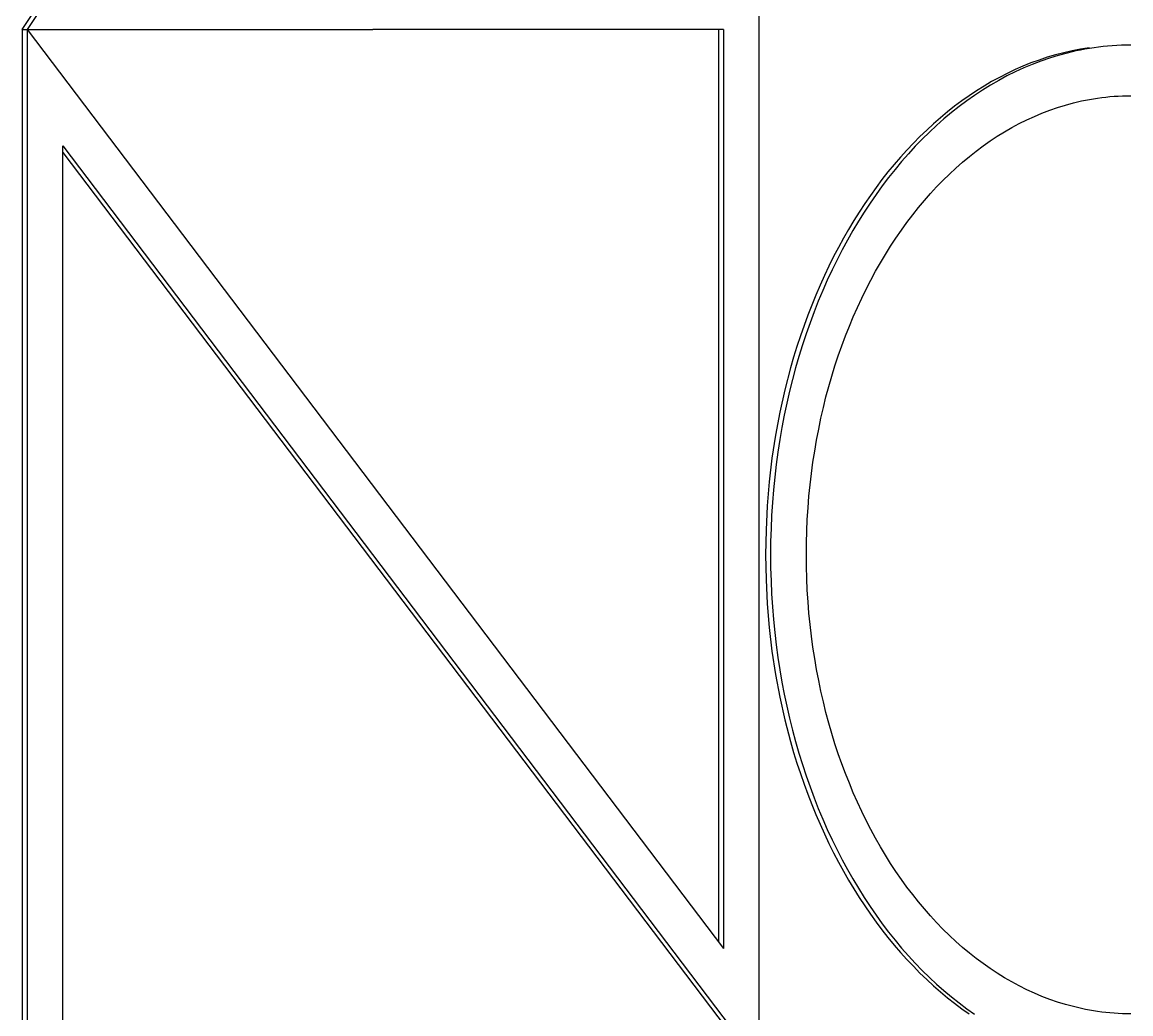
# Model space of a CAD drawing. Header units: millimetres. Extents: x -582 to 3448, y -204 to 2611.
# Drawn here: x 746.24 to 759.56, y 2020.33 to 2032.24 of the extents above; entities that cross this region are included whole.
import ezdxf

# ---------------------------------------------------------------- set-up
doc = ezdxf.new("R2010")
doc.units = ezdxf.units.MM
doc.header["$MEASUREMENT"] = 0
doc.layers.add('Utwórz2D linie widoczne', color=7, linetype='Continuous', true_color=0x000000)

msp = doc.modelspace()

# ---------------------------------------------------------------- linework, layer by layer
at = {"layer": 'Utwórz2D linie widoczne'}
for p, q in [((754.099, 2043.978), (746.297, 2032.151)), ((746.237, 2032.151), (748.926, 2036.227)), ((755.092, 2019.716), (755.092, 2032.328)), ((746.237, 2032.151), (746.236, 2019.716)), ((746.237, 2032.151), (746.297, 2032.151)), ((746.297, 2032.151), (746.296, 2019.716)), ((746.297, 2032.151), (754.664, 2021.109)), ((746.297, 2032.151), (750.45, 2032.151)), ((754.664, 2032.151), (750.45, 2032.151)), ((754.604, 2032.151), (754.604, 2021.189)), ((754.664, 2032.151), (754.664, 2021.109)), ((759.173, 2031.94), (759.118, 2031.932)), ((759.227, 2031.946), (759.173, 2031.94)), ((759.282, 2031.952), (759.227, 2031.946)), ((759.338, 2031.956), (759.282, 2031.952)), ((759.393, 2031.96), (759.338, 2031.956)), ((759.449, 2031.962), (759.393, 2031.96)), ((759.505, 2031.964), (759.449, 2031.962)), ((759.561, 2031.964), (759.505, 2031.964)), ((758.555, 2031.818), (758.457, 2031.785)), ((758.583, 2031.807), (758.478, 2031.771)), ((758.654, 2031.847), (758.555, 2031.818)), ((758.688, 2031.84), (758.583, 2031.807)), ((758.754, 2031.873), (758.654, 2031.847)), ((758.794, 2031.868), (758.688, 2031.84)), ((758.855, 2031.896), (758.754, 2031.873)), ((758.901, 2031.894), (758.794, 2031.868)), ((758.956, 2031.916), (758.855, 2031.896)), ((758.955, 2031.905), (758.901, 2031.894)), ((759.009, 2031.915), (758.955, 2031.905)), ((759.058, 2031.932), (758.956, 2031.916)), ((759.063, 2031.924), (759.009, 2031.915)), ((759.118, 2031.932), (759.063, 2031.924)), ((758.264, 2031.711), (758.169, 2031.669)), ((758.273, 2031.689), (758.172, 2031.642)), ((758.36, 2031.75), (758.264, 2031.711)), ((758.375, 2031.732), (758.273, 2031.689)), ((758.457, 2031.785), (758.36, 2031.75)), ((758.478, 2031.771), (758.375, 2031.732)), ((757.981, 2031.576), (757.888, 2031.526)), ((758.072, 2031.593), (757.973, 2031.539)), ((758.074, 2031.624), (757.981, 2031.576)), ((758.172, 2031.642), (758.072, 2031.593)), ((758.169, 2031.669), (758.074, 2031.624)), ((757.707, 2031.416), (757.617, 2031.356)), ((757.779, 2031.423), (757.683, 2031.36)), ((757.797, 2031.472), (757.707, 2031.416)), ((757.875, 2031.483), (757.779, 2031.423)), ((757.888, 2031.526), (757.797, 2031.472)), ((757.973, 2031.539), (757.875, 2031.483)), ((757.529, 2031.294), (757.442, 2031.229)), ((757.589, 2031.294), (757.497, 2031.225)), ((757.617, 2031.356), (757.529, 2031.294)), ((757.683, 2031.36), (757.589, 2031.294)), ((758.871, 2031.27), (758.967, 2031.293)), ((758.967, 2031.293), (759.015, 2031.303)), ((759.015, 2031.303), (759.064, 2031.312)), ((759.064, 2031.312), (759.113, 2031.32)), ((759.113, 2031.32), (759.162, 2031.328)), ((759.162, 2031.328), (759.211, 2031.334)), ((759.211, 2031.334), (759.261, 2031.34)), ((759.261, 2031.34), (759.31, 2031.345)), ((759.31, 2031.345), (759.36, 2031.349)), ((759.36, 2031.349), (759.41, 2031.352)), ((759.41, 2031.352), (759.46, 2031.354)), ((759.46, 2031.354), (759.511, 2031.356)), ((759.511, 2031.356), (759.561, 2031.356)), ((757.357, 2031.162), (757.272, 2031.092)), ((757.405, 2031.153), (757.315, 2031.078)), ((757.442, 2031.229), (757.357, 2031.162)), ((757.497, 2031.225), (757.405, 2031.153)), ((758.401, 2031.108), (758.493, 2031.147)), ((758.493, 2031.147), (758.586, 2031.182)), ((758.586, 2031.182), (758.68, 2031.215)), ((758.68, 2031.215), (758.775, 2031.244)), ((758.775, 2031.244), (758.871, 2031.27)), ((757.189, 2031.019), (757.107, 2030.944)), ((757.272, 2031.092), (757.189, 2031.019)), ((757.315, 2031.078), (757.227, 2030.999)), ((758.131, 2030.973), (758.22, 2031.021)), ((758.22, 2031.021), (758.31, 2031.066)), ((758.31, 2031.066), (758.401, 2031.108)), ((757.107, 2030.944), (757.026, 2030.866)), ((757.14, 2030.918), (757.054, 2030.834)), ((757.227, 2030.999), (757.14, 2030.918)), ((757.956, 2030.869), (758.043, 2030.923)), ((758.043, 2030.923), (758.131, 2030.973)), ((746.727, 2019.716), (746.727, 2030.753)), ((746.727, 2030.753), (755.092, 2019.716)), ((756.947, 2030.786), (756.868, 2030.703)), ((756.97, 2030.748), (756.887, 2030.658)), ((757.026, 2030.866), (756.947, 2030.786)), ((757.054, 2030.834), (756.97, 2030.748)), ((757.702, 2030.69), (757.785, 2030.753)), ((757.785, 2030.753), (757.87, 2030.812)), ((757.87, 2030.812), (757.956, 2030.869)), ((746.727, 2030.674), (755.032, 2019.716)), ((756.792, 2030.618), (756.716, 2030.531)), ((756.868, 2030.703), (756.792, 2030.618)), ((756.887, 2030.658), (756.806, 2030.566)), ((757.539, 2030.558), (757.62, 2030.625)), ((757.62, 2030.625), (757.702, 2030.69)), ((756.716, 2030.531), (756.642, 2030.441)), ((756.806, 2030.566), (756.727, 2030.471)), ((757.38, 2030.414), (757.459, 2030.487)), ((757.459, 2030.487), (757.539, 2030.558)), ((756.57, 2030.349), (756.499, 2030.254)), ((756.642, 2030.441), (756.57, 2030.349)), ((756.649, 2030.373), (756.573, 2030.273)), ((756.727, 2030.471), (756.649, 2030.373)), ((757.303, 2030.338), (757.38, 2030.414)), ((756.499, 2030.254), (756.43, 2030.158)), ((756.573, 2030.273), (756.499, 2030.171)), ((757.153, 2030.18), (757.227, 2030.26)), ((757.227, 2030.26), (757.303, 2030.338)), ((756.43, 2030.158), (756.362, 2030.059)), ((756.499, 2030.171), (756.426, 2030.066)), ((757.009, 2030.011), (757.08, 2030.097)), ((757.08, 2030.097), (757.153, 2030.18)), ((756.296, 2029.958), (756.231, 2029.855)), ((756.356, 2029.958), (756.287, 2029.848)), ((756.362, 2030.059), (756.296, 2029.958)), ((756.426, 2030.066), (756.356, 2029.958)), ((756.939, 2029.923), (757.009, 2030.011)), ((756.231, 2029.855), (756.168, 2029.75)), ((756.287, 2029.848), (756.22, 2029.736)), ((756.803, 2029.741), (756.87, 2029.833)), ((756.87, 2029.833), (756.939, 2029.923)), ((756.168, 2029.75), (756.106, 2029.643)), ((756.22, 2029.736), (756.154, 2029.621)), ((756.738, 2029.646), (756.803, 2029.741)), ((756.106, 2029.643), (756.047, 2029.534)), ((756.154, 2029.621), (756.091, 2029.505)), ((756.612, 2029.45), (756.674, 2029.549)), ((756.674, 2029.549), (756.738, 2029.646)), ((755.989, 2029.423), (755.932, 2029.31)), ((756.047, 2029.534), (755.989, 2029.423)), ((756.091, 2029.505), (756.03, 2029.386)), ((756.551, 2029.349), (756.612, 2029.45)), ((755.932, 2029.31), (755.878, 2029.195)), ((756.03, 2029.386), (755.97, 2029.265)), ((756.493, 2029.246), (756.551, 2029.349)), ((755.878, 2029.195), (755.825, 2029.079)), ((755.97, 2029.265), (755.913, 2029.141)), ((756.436, 2029.141), (756.493, 2029.246)), ((755.825, 2029.079), (755.774, 2028.961)), ((755.858, 2029.016), (755.804, 2028.889)), ((755.913, 2029.141), (755.858, 2029.016)), ((756.327, 2028.924), (756.38, 2029.033)), ((756.38, 2029.033), (756.436, 2029.141)), ((755.774, 2028.961), (755.725, 2028.841)), ((755.804, 2028.889), (755.753, 2028.76)), ((756.275, 2028.813), (756.327, 2028.924)), ((755.725, 2028.841), (755.678, 2028.719)), ((755.753, 2028.76), (755.705, 2028.629)), ((756.225, 2028.701), (756.275, 2028.813)), ((755.678, 2028.719), (755.633, 2028.596)), ((755.705, 2028.629), (755.658, 2028.496)), ((756.178, 2028.586), (756.225, 2028.701)), ((755.633, 2028.596), (755.589, 2028.471)), ((755.658, 2028.496), (755.613, 2028.361)), ((756.132, 2028.47), (756.178, 2028.586)), ((755.548, 2028.344), (755.508, 2028.216)), ((755.589, 2028.471), (755.548, 2028.344)), ((755.613, 2028.361), (755.571, 2028.224)), ((756.045, 2028.232), (756.087, 2028.351)), ((756.087, 2028.351), (756.132, 2028.47)), ((755.508, 2028.216), (755.471, 2028.086)), ((755.571, 2028.224), (755.531, 2028.086)), ((756.005, 2028.11), (756.045, 2028.232)), ((755.471, 2028.086), (755.403, 2027.823)), ((755.531, 2028.086), (755.494, 2027.946)), ((755.967, 2027.987), (756.005, 2028.11)), ((755.494, 2027.946), (755.458, 2027.805)), ((755.931, 2027.863), (755.967, 2027.987)), ((755.403, 2027.823), (755.342, 2027.554)), ((755.897, 2027.737), (755.931, 2027.863)), ((755.458, 2027.805), (755.426, 2027.662)), ((755.866, 2027.61), (755.897, 2027.737)), ((755.342, 2027.554), (755.291, 2027.279)), ((755.426, 2027.662), (755.395, 2027.517)), ((755.836, 2027.481), (755.866, 2027.61)), ((755.395, 2027.517), (755.367, 2027.371)), ((755.809, 2027.35), (755.836, 2027.481)), ((755.291, 2027.279), (755.248, 2027)), ((755.367, 2027.371), (755.342, 2027.224)), ((755.784, 2027.219), (755.809, 2027.35)), ((755.342, 2027.224), (755.319, 2027.075)), ((755.761, 2027.086), (755.784, 2027.219)), ((755.319, 2027.075), (755.299, 2026.925)), ((755.74, 2026.952), (755.761, 2027.086)), ((755.248, 2027), (755.215, 2026.716)), ((755.299, 2026.925), (755.281, 2026.773)), ((755.722, 2026.817), (755.74, 2026.952)), ((755.281, 2026.773), (755.266, 2026.621)), ((755.706, 2026.68), (755.722, 2026.817)), ((755.215, 2026.716), (755.19, 2026.428)), ((755.266, 2026.621), (755.253, 2026.467)), ((755.692, 2026.543), (755.706, 2026.68)), ((755.681, 2026.404), (755.692, 2026.543)), ((755.19, 2026.428), (755.176, 2026.136)), ((755.253, 2026.467), (755.244, 2026.312)), ((755.672, 2026.265), (755.681, 2026.404)), ((755.244, 2026.312), (755.237, 2026.156)), ((755.666, 2026.124), (755.672, 2026.265)), ((755.176, 2026.136), (755.171, 2025.841)), ((755.237, 2026.156), (755.232, 2025.999)), ((755.662, 2025.983), (755.666, 2026.124)), ((755.232, 2025.999), (755.231, 2025.841)), ((755.661, 2025.84), (755.662, 2025.983)), ((755.171, 2025.841), (755.176, 2025.545)), ((755.231, 2025.841), (755.232, 2025.683)), ((755.662, 2025.698), (755.661, 2025.84)), ((755.232, 2025.683), (755.237, 2025.526)), ((755.666, 2025.557), (755.662, 2025.698)), ((755.176, 2025.545), (755.19, 2025.253)), ((755.672, 2025.416), (755.666, 2025.557)), ((755.237, 2025.526), (755.244, 2025.37)), ((755.681, 2025.277), (755.672, 2025.416)), ((755.244, 2025.37), (755.253, 2025.215)), ((755.19, 2025.253), (755.215, 2024.965)), ((755.253, 2025.215), (755.266, 2025.061)), ((755.692, 2025.138), (755.681, 2025.277)), ((755.266, 2025.061), (755.281, 2024.908)), ((755.706, 2025.001), (755.692, 2025.138)), ((755.215, 2024.965), (755.248, 2024.682)), ((755.281, 2024.908), (755.299, 2024.757)), ((755.722, 2024.864), (755.706, 2025.001)), ((755.299, 2024.757), (755.319, 2024.607)), ((755.74, 2024.729), (755.722, 2024.864)), ((755.248, 2024.682), (755.291, 2024.403)), ((755.761, 2024.595), (755.74, 2024.729)), ((755.319, 2024.607), (755.342, 2024.458)), ((755.784, 2024.462), (755.761, 2024.595)), ((755.291, 2024.403), (755.342, 2024.128)), ((755.342, 2024.458), (755.367, 2024.311)), ((755.809, 2024.331), (755.784, 2024.462)), ((755.367, 2024.311), (755.395, 2024.165)), ((755.836, 2024.201), (755.809, 2024.331)), ((755.342, 2024.128), (755.403, 2023.859)), ((755.395, 2024.165), (755.426, 2024.02)), ((755.866, 2024.072), (755.836, 2024.201)), ((755.426, 2024.02), (755.458, 2023.877)), ((755.897, 2023.944), (755.866, 2024.072)), ((755.403, 2023.859), (755.471, 2023.596)), ((755.458, 2023.877), (755.494, 2023.735)), ((755.931, 2023.818), (755.897, 2023.944)), ((755.967, 2023.694), (755.931, 2023.818)), ((755.494, 2023.735), (755.531, 2023.596)), ((756.005, 2023.571), (755.967, 2023.694)), ((755.471, 2023.596), (755.508, 2023.466)), ((755.531, 2023.596), (755.571, 2023.457)), ((756.045, 2023.45), (756.005, 2023.571)), ((755.508, 2023.466), (755.548, 2023.338)), ((755.571, 2023.457), (755.613, 2023.321)), ((756.087, 2023.33), (756.045, 2023.45)), ((755.548, 2023.338), (755.589, 2023.211)), ((755.613, 2023.321), (755.658, 2023.186)), ((756.132, 2023.212), (756.087, 2023.33)), ((755.589, 2023.211), (755.633, 2023.086)), ((755.658, 2023.186), (755.705, 2023.053)), ((756.178, 2023.095), (756.132, 2023.212)), ((755.633, 2023.086), (755.678, 2022.963)), ((755.705, 2023.053), (755.753, 2022.922)), ((756.225, 2022.981), (756.178, 2023.095)), ((755.678, 2022.963), (755.725, 2022.841)), ((755.753, 2022.922), (755.804, 2022.793)), ((756.275, 2022.868), (756.225, 2022.981)), ((755.725, 2022.841), (755.774, 2022.721)), ((755.804, 2022.793), (755.858, 2022.666)), ((756.327, 2022.757), (756.275, 2022.868)), ((756.38, 2022.648), (756.327, 2022.757)), ((755.774, 2022.721), (755.825, 2022.603)), ((755.858, 2022.666), (755.913, 2022.54)), ((756.436, 2022.541), (756.38, 2022.648)), ((755.825, 2022.603), (755.878, 2022.486)), ((755.878, 2022.486), (755.932, 2022.372)), ((755.913, 2022.54), (755.97, 2022.417)), ((756.493, 2022.436), (756.436, 2022.541)), ((755.932, 2022.372), (755.989, 2022.259)), ((755.97, 2022.417), (756.03, 2022.296)), ((756.551, 2022.332), (756.493, 2022.436)), ((755.989, 2022.259), (756.047, 2022.148)), ((756.03, 2022.296), (756.091, 2022.177)), ((756.612, 2022.231), (756.551, 2022.332)), ((756.674, 2022.132), (756.612, 2022.231)), ((756.047, 2022.148), (756.106, 2022.039)), ((756.091, 2022.177), (756.154, 2022.06)), ((756.738, 2022.036), (756.674, 2022.132)), ((756.106, 2022.039), (756.168, 2021.932)), ((756.154, 2022.06), (756.22, 2021.946)), ((756.803, 2021.941), (756.738, 2022.036)), ((756.168, 2021.932), (756.231, 2021.827)), ((756.22, 2021.946), (756.287, 2021.834)), ((756.231, 2021.827), (756.296, 2021.724)), ((756.287, 2021.834), (756.356, 2021.724)), ((756.87, 2021.848), (756.803, 2021.941)), ((756.939, 2021.758), (756.87, 2021.848)), ((756.296, 2021.724), (756.362, 2021.623)), ((756.356, 2021.724), (756.426, 2021.616)), ((757.009, 2021.67), (756.939, 2021.758)), ((756.362, 2021.623), (756.43, 2021.524)), ((756.426, 2021.616), (756.499, 2021.511)), ((757.08, 2021.585), (757.009, 2021.67)), ((757.153, 2021.502), (757.08, 2021.585)), ((756.43, 2021.524), (756.499, 2021.427)), ((756.499, 2021.511), (756.573, 2021.408)), ((756.499, 2021.427), (756.57, 2021.333)), ((757.227, 2021.421), (757.153, 2021.502)), ((757.303, 2021.343), (757.227, 2021.421)), ((756.57, 2021.333), (756.642, 2021.241)), ((756.573, 2021.408), (756.649, 2021.308)), ((756.649, 2021.308), (756.727, 2021.211)), ((757.38, 2021.267), (757.303, 2021.343)), ((756.642, 2021.241), (756.716, 2021.151)), ((756.716, 2021.151), (756.792, 2021.063)), ((756.727, 2021.211), (756.806, 2021.116)), ((757.459, 2021.194), (757.38, 2021.267)), ((757.539, 2021.124), (757.459, 2021.194)), ((756.792, 2021.063), (756.868, 2020.978)), ((756.806, 2021.116), (756.887, 2021.023)), ((756.887, 2021.023), (756.97, 2020.934)), ((757.62, 2021.056), (757.539, 2021.124)), ((757.702, 2020.991), (757.62, 2021.056)), ((756.868, 2020.978), (756.947, 2020.896)), ((756.947, 2020.896), (757.026, 2020.815)), ((756.97, 2020.934), (757.054, 2020.847)), ((757.785, 2020.929), (757.702, 2020.991)), ((757.87, 2020.869), (757.785, 2020.929)), ((757.026, 2020.815), (757.107, 2020.738)), ((757.054, 2020.847), (757.14, 2020.763)), ((757.14, 2020.763), (757.227, 2020.682)), ((757.956, 2020.813), (757.87, 2020.869)), ((758.043, 2020.759), (757.956, 2020.813)), ((758.131, 2020.708), (758.043, 2020.759)), ((757.107, 2020.738), (757.189, 2020.662)), ((757.189, 2020.662), (757.272, 2020.59)), ((757.227, 2020.682), (757.315, 2020.604)), ((758.22, 2020.66), (758.131, 2020.708)), ((758.31, 2020.615), (758.22, 2020.66)), ((758.401, 2020.573), (758.31, 2020.615)), ((757.272, 2020.59), (757.357, 2020.519)), ((757.315, 2020.604), (757.405, 2020.529)), ((757.357, 2020.519), (757.442, 2020.452)), ((757.405, 2020.529), (757.497, 2020.456)), ((758.493, 2020.535), (758.401, 2020.573)), ((758.586, 2020.499), (758.493, 2020.535)), ((758.68, 2020.467), (758.586, 2020.499)), ((757.442, 2020.452), (757.529, 2020.387)), ((757.497, 2020.456), (757.589, 2020.387)), ((757.529, 2020.387), (757.617, 2020.325)), ((757.589, 2020.387), (757.683, 2020.321)), ((758.775, 2020.437), (758.68, 2020.467)), ((758.87, 2020.412), (758.775, 2020.437)), ((758.967, 2020.389), (758.87, 2020.412)), ((759.015, 2020.379), (758.967, 2020.389)), ((759.064, 2020.37), (759.015, 2020.379)), ((759.113, 2020.361), (759.064, 2020.37)), ((759.162, 2020.354), (759.113, 2020.361)), ((759.211, 2020.347), (759.162, 2020.354)), ((759.261, 2020.342), (759.211, 2020.347)), ((759.31, 2020.337), (759.261, 2020.342)), ((759.36, 2020.333), (759.31, 2020.337)), ((759.41, 2020.329), (759.36, 2020.333)), ((759.46, 2020.327), (759.41, 2020.329)), ((759.51, 2020.326), (759.46, 2020.327)), ((759.561, 2020.325), (759.51, 2020.326))]:
    msp.add_line(p, q, dxfattribs=at)

doc.saveas('drawing.dxf')
